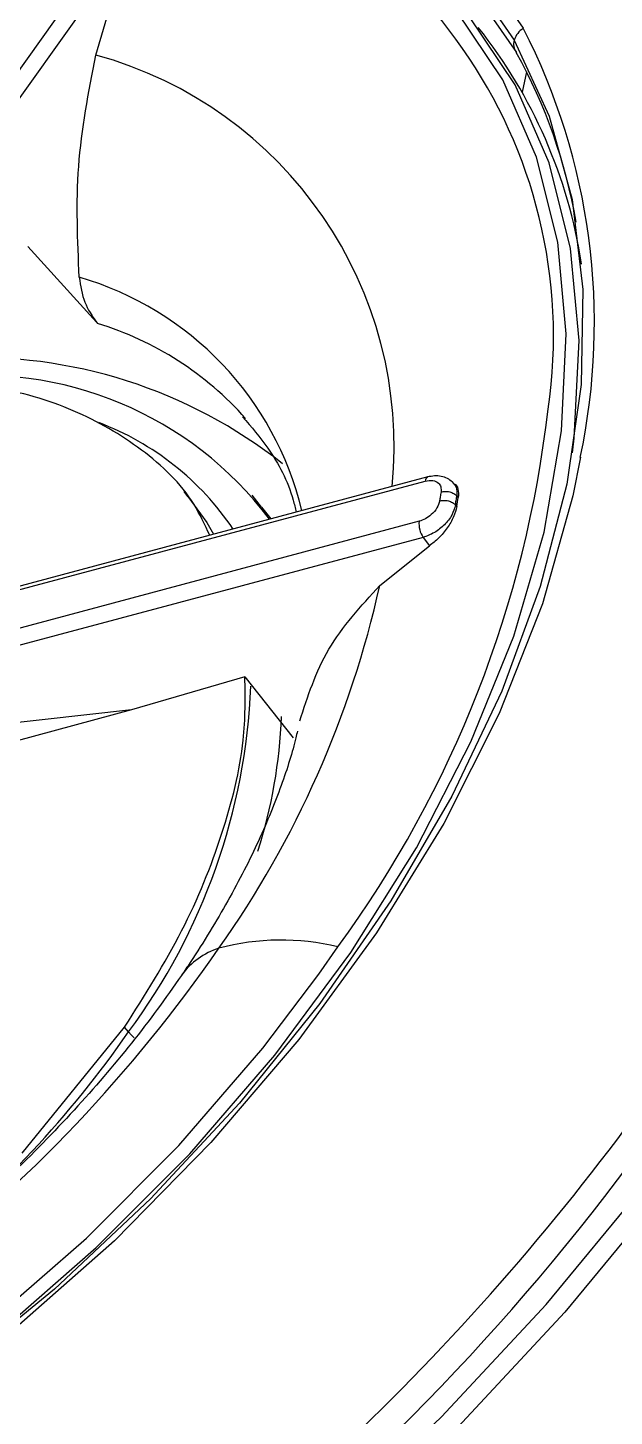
# Model space of a CAD drawing. Extents: x 400 to 501, y 484 to 634.
# Drawn here: x 481.092 to 481.664, y 521.238 to 522.594 of the extents above; entities that cross this region are included whole.
import ezdxf

# ---------------------------------------------------------------- set-up
doc = ezdxf.new("R2010")
doc.units = 0
doc.header["$MEASUREMENT"] = 0
doc.layers.add('DIM', color=3, linetype='Continuous')
doc.layers.add('GEOMETRY', color=3, linetype='Continuous', lineweight=25)

# ---------------------------------------------------------------- blocks, each defined once
blk = doc.blocks.new('2026 GRANDEE')
at = {"layer": 'GEOMETRY', "ltscale": 16}
for p, q in [((30.7356, -74.1792), (30.3074, -74.7786)), ((30.7491, -74.1881), (30.3209, -74.7876)), ((30.7331, -74.2729), (30.7558, -74.1959)), ((31.1497, -74.309), (31.1539, -74.2891)), ((30.6668, -74.4597), (30.734, -74.5337)), ((30.734, -74.5337), (30.735, -74.5349)), ((30.3665, -74.873), (31.0549, -74.6889)), ((31.0574, -74.6847), (30.3691, -74.8688)), ((30.8232, -74.7038), (30.8193, -74.699)), ((30.8951, -74.7142), (30.8857, -74.7027)), ((31.0857, -74.7033), (31.0871, -74.7048)), ((31.0857, -74.7136), (31.0864, -74.7092)), ((31.0864, -74.7092), (31.0871, -74.7048)), ((30.8951, -74.7142), (30.904, -74.7258)), ((31.0857, -74.7136), (31.0843, -74.7121)), ((31.0489, -74.7281), (30.3605, -74.9122)), ((31.0528, -74.7438), (30.3645, -74.9279)), ((31.0528, -74.7438), (31.0589, -74.7519)), ((31.0104, -74.7908), (31.0589, -74.7519)), ((30.8786, -74.8799), (30.768, -74.9121)), ((30.8786, -74.8799), (30.9258, -74.9395)), ((30.768, -74.9121), (30.4308, -74.9502)), ((30.768, -74.9121), (30.4331, -75.0032)), ((30.9509, -75.1703), (30.9695, -75.1436)), ((30.6612, -75.3449), (30.7613, -75.222)), ((30.7651, -75.2267), (30.7613, -75.222))]:
    blk.add_line(p, q, dxfattribs=at)
at = {"layer": 'GEOMETRY', "ltscale": 16, "flags": 128}
for points in [[(31.2872, -75.3841), (31.1911, -75.5004), (31.0867, -75.6125), (30.9748, -75.7194), (30.8564, -75.8201), (30.7326, -75.9138)], [(30.4563, -74.0018), (30.4889, -73.9968), (30.5989, -73.9874), (30.7035, -73.99), (30.8014, -74.0046), (30.8913, -74.0311), (30.9721, -74.0691), (31.0428, -74.1181), (31.1026, -74.1776), (31.1506, -74.2466)], [(29.5564, -74.5095), (29.6504, -74.4213), (29.7505, -74.3393), (29.8555, -74.2645), (29.9643, -74.1976), (30.0755, -74.1396), (30.1878, -74.0911), (30.2999, -74.0527), (30.4105, -74.0248), (30.5183, -74.0077), (30.6221, -74.0016), (30.7205, -74.0067), (30.8125, -74.0228), (30.897, -74.0498), (30.9731, -74.0874), (31.0397, -74.135), (31.0961, -74.1922), (31.1417, -74.2583)], [(30.6442, -74.0151), (30.7043, -74.018), (30.8005, -74.0324), (30.8889, -74.0585), (30.9684, -74.0958), (31.0379, -74.144), (31.0966, -74.2024), (31.1438, -74.2704)], [(30.423, -75.672), (30.5313, -75.6014), (30.6353, -75.5229), (30.7335, -75.4372), (30.8249, -75.3457), (30.9081, -75.2492), (30.9823, -75.1492), (31.0463, -75.0469), (31.0995, -74.9435), (31.1412, -74.8403), (31.1708, -74.7387), (31.188, -74.6399), (31.1925, -74.5452), (31.1843, -74.4557), (31.1636, -74.3726), (31.1305, -74.2969), (31.0854, -74.2296), (31.029, -74.1715), (30.962, -74.1233), (30.8852, -74.0857), (30.7995, -74.0592)], [(31.1987, -74.6613), (31.2004, -74.6469), (31.205, -74.5517), (31.1967, -74.4617), (31.1759, -74.3781), (31.1426, -74.302), (31.0973, -74.2344), (31.0406, -74.176), (30.9732, -74.1276), (30.896, -74.0898), (30.8098, -74.0631)], [(31.1417, -74.2583), (31.1759, -74.3325), (31.1983, -74.4139), (31.2087, -74.5016), (31.207, -74.5945), (31.1931, -74.6917), (31.1672, -74.7918), (31.1297, -74.8938), (31.0809, -74.9964), (31.0214, -75.0985), (30.952, -75.1989), (30.8735, -75.2963), (30.7867, -75.3896), (30.6927, -75.4778), (30.5926, -75.5598), (30.4875, -75.6347)], [(30.724, -75.8975), (30.8453, -75.8057), (30.9611, -75.7071), (31.0706, -75.6025), (31.1728, -75.4928), (31.2668, -75.3789), (31.3519, -75.2619), (31.4272, -75.1426), (31.4922, -75.0221), (31.5464, -74.9014), (31.5891, -74.7817), (31.6202, -74.6638), (31.6392, -74.5488), (31.6461, -74.4381)], [(31.2063, -74.6656), (31.1988, -74.7031), (31.1692, -74.8085), (31.1271, -74.9157), (31.0729, -75.0232), (31.0074, -75.1298), (30.9313, -75.2341), (30.8456, -75.3347), (30.7514, -75.4305), (30.6499, -75.5202), (30.6184, -75.5455)], [(30.8232, -74.7038), (30.8415, -74.7293), (30.8482, -74.7407)], [(29.6362, -75.8638), (29.6626, -75.8669), (29.7613, -75.8705), (29.8654, -75.8626), (29.9734, -75.8434), (30.0839, -75.813), (30.1957, -75.772), (30.3073, -75.7207), (30.4173, -75.6598), (30.5243, -75.5902), (30.6269, -75.5126), (30.724, -75.428), (30.8141, -75.3376), (30.8964, -75.2424), (30.9509, -75.1703)], [(30.7651, -75.2267), (30.7678, -75.2296), (30.7706, -75.2324)]]:
    blk.add_lwpolyline(points, dxfattribs=at)
at = {"layer": 'GEOMETRY', "ltscale": 16}
for centre, radius, start, end in [((30.6892, -74.5478), 0.4908, 351.703, 78.2609), ((30.7229, -74.5507), 0.4901, 8.6562, 38.4639), ((31.1623, -74.2648), 0.0216, 122.8564, 162.4892), ((30.5887, -74.5346), 0.6313, 348.0201, 27.1354), ((31.1542, -74.2623), 0.0131, 162.2123, 217.9403), ((30.6286, -74.6546), 0.3958, 354.2733, 74.6922), ((30.6897, -74.5235), 0.5198, 9.706, 29.1351), ((30.6297, -74.7907), 0.3133, 13.4812, 73.8215), ((30.6427, -74.8375), 0.3163, 41.5514, 73.0354), ((30.6171, -75.0493), 0.4811, 51.6536, 92.9697), ((30.6213, -74.9376), 0.3521, 36.9098, 97.7208), ((30.081, -74.4936), 1.1009, 323.8093, 353.478), ((30.6386, -74.8896), 0.2757, 33.9492, 69.2972), ((31.0593, -74.6888), 0.00446, 115.5617, 181.499), ((31.0727, -74.7305), 0.024, 174.2006, 213.7959), ((30.0531, -74.5781), 0.9807, 324.6906, 347.4706), ((29.4206, -73.9887), 2.2871, 304.342, 337.1931), ((30.2764, -74.8638), 0.6087, 323.4058, 357.6311), ((30.4226, -74.8999), 0.4923, 342.2413, 357.8341), ((29.4006, -73.9686), 2.6223, 304.5608, 334.989), ((30.9139, -75.368), 0.2311, 76.0649, 105.1906), ((29.6674, -74.3246), 1.442, 307.741, 325.3276), ((29.3162, -73.8803), 2.4116, 307.0295, 328.3599), ((30.8755, -75.2138), 0.0724, 107.8281, 143.9224), ((29.9267, -74.6457), 1.02, 308.4602, 325.2811)]:
    blk.add_arc(centre, radius, start, end, dxfattribs=at)
for points, knots in [([(31.0095, -76.458), (31.102, -76.3834), (31.287, -76.2341), (31.5395, -75.984), (31.7686, -75.7193), (31.969, -75.441), (32.1373, -75.1534), (32.2541, -74.8936), (32.3303, -74.6659), (32.3765, -74.4712), (32.4022, -74.2792), (32.4062, -74.092), (32.3876, -73.9115), (32.3455, -73.7402), (32.2796, -73.5803), (32.1901, -73.4344), (32.0777, -73.3049), (31.9439, -73.1937), (31.7904, -73.1027), (31.6199, -73.0328), (31.4347, -72.985), (31.2388, -72.9575), (31.0997, -72.9571), (31.0307, -72.9569)], [0, 0, 0, 0, 0.057509, 0.115057, 0.172867, 0.231174, 0.290208, 0.350176, 0.390792, 0.431966, 0.473733, 0.516107, 0.559084, 0.602631, 0.64668, 0.691126, 0.735821, 0.780589, 0.825263, 0.869681, 0.913684, 0.95715, 1, 1, 1, 1]), ([(32.2875, -74.1733), (32.2909, -74.2177), (32.2975, -74.3023), (32.2901, -74.4288), (32.2755, -74.5396), (32.2579, -74.6298), (32.2319, -74.7369), (32.1924, -74.8656), (32.1397, -75.0006), (32.0854, -75.1205), (32.0264, -75.2375), (31.9428, -75.384), (31.8289, -75.5587), (31.6789, -75.7586), (31.5117, -75.951), (31.3355, -76.1289), (31.168, -76.282), (31.0472, -76.377), (30.9888, -76.423)], [0, 0, 0, 0, 0.069111, 0.131975, 0.183376, 0.223535, 0.253546, 0.321867, 0.387091, 0.423023, 0.471072, 0.531253, 0.603368, 0.687268, 0.782918, 0.853301, 0.929064, 1, 1, 1, 1]), ([(30.717, -74.4898), (30.7154, -74.4537), (30.7123, -74.3816), (30.7262, -74.3091), (30.7331, -74.2729)], [0, 0, 0, 0, 0.4999987, 1, 1, 1, 1]), ([(30.717, -74.4898), (30.7184, -74.4983), (30.721, -74.5153), (30.7296, -74.5276), (30.734, -74.5337)], [0, 0, 0, 0, 0.499954, 1, 1, 1, 1]), ([(30.8445, -74.7417), (30.8397, -74.7315), (30.8243, -74.6985), (30.7798, -74.6563), (30.7133, -74.6177), (30.6427, -74.5962), (30.5917, -74.5948), (30.5714, -74.5943)], [0, 0, 0, 0, 0.10925, 0.352507, 0.595764, 0.839021, 1, 1, 1, 1]), ([(30.8765, -74.626), (30.885, -74.636), (30.9054, -74.6599), (30.9223, -74.6914), (30.9279, -74.7152), (30.9288, -74.7191)], [0, 0, 0, 0, 0.3760446, 0.896397, 1, 1, 1, 1]), ([(31.0549, -74.6889), (31.0574, -74.6885), (31.0625, -74.6877), (31.0677, -74.6902), (31.0704, -74.6943), (31.0703, -74.6977), (31.0703, -74.6994)], [0, 0, 0, 0, 0.278395, 0.557716, 0.778792, 1, 1, 1, 1]), ([(31.0814, -74.6897), (31.0798, -74.6885), (31.0767, -74.686), (31.0706, -74.684), (31.0639, -74.6834), (31.0594, -74.6844), (31.0571, -74.6848)], [0, 0, 0, 0, 0.254002, 0.506139, 0.754894, 1, 1, 1, 1]), ([(31.081, -74.6896), (31.0825, -74.6911), (31.086, -74.6946), (31.0858, -74.7002), (31.0857, -74.7033)], [0, 0, 0, 0, 0.453823, 1, 1, 1, 1]), ([(31.0824, -74.6915), (31.0826, -74.6915), (31.085, -74.6918), (31.0873, -74.6962), (31.0872, -74.7019), (31.0871, -74.7048)], [0, 0, 0, 0, 0.0395486, 0.5234823, 1, 1, 1, 1]), ([(31.0689, -74.7081), (31.0682, -74.7104), (31.0668, -74.7151), (31.0614, -74.7213), (31.0551, -74.7259), (31.0509, -74.7273), (31.0489, -74.7281)], [0, 0, 0, 0, 0.2786778, 0.5579722, 0.7789013, 1, 1, 1, 1]), ([(31.0703, -74.6994), (31.07, -74.701), (31.0696, -74.7039), (31.0691, -74.7068), (31.0689, -74.7081)], [0, 0, 0, 0, 0.560002, 1, 1, 1, 1]), ([(31.0689, -74.7081), (31.0702, -74.7079), (31.0729, -74.7074), (31.0775, -74.708), (31.0816, -74.7096), (31.0835, -74.7113), (31.0843, -74.7121)], [0, 0, 0, 0, 0.241096, 0.5000004, 0.7589046, 1, 1, 1, 1]), ([(31.0703, -74.6994), (31.0716, -74.6991), (31.0743, -74.6986), (31.0788, -74.6992), (31.083, -74.7008), (31.0848, -74.7025), (31.0857, -74.7033)], [0, 0, 0, 0, 0.241095, 0.499999, 0.758904, 1, 1, 1, 1]), ([(31.0843, -74.7121), (31.0845, -74.7113), (31.0847, -74.7098), (31.0849, -74.7083), (31.085, -74.7077)], [0, 0, 0, 0, 0.56, 1, 1, 1, 1]), ([(31.085, -74.7077), (31.0852, -74.7069), (31.0854, -74.7054), (31.0856, -74.7039), (31.0857, -74.7033)], [0, 0, 0, 0, 0.56, 1, 1, 1, 1]), ([(31.0843, -74.7121), (31.0834, -74.7154), (31.0816, -74.722), (31.074, -74.7317), (31.0639, -74.7397), (31.0565, -74.7425), (31.0528, -74.7438)], [0, 0, 0, 0, 0.250189, 0.49996, 0.749751, 1, 1, 1, 1]), ([(31.0857, -74.7136), (31.0849, -74.717), (31.0831, -74.7237), (31.0766, -74.7348), (31.068, -74.745), (31.062, -74.7496), (31.0589, -74.7519)], [0, 0, 0, 0, 0.241639, 0.487791, 0.7398, 1, 1, 1, 1]), ([(30.9324, -74.923), (30.9401, -74.899), (30.9555, -74.8511), (30.9921, -74.8109), (31.0104, -74.7908)], [0, 0, 0, 0, 0.499999, 1, 1, 1, 1]), ([(30.7613, -75.222), (30.7811, -75.1908), (30.8205, -75.1282), (30.8584, -75.0333), (30.8796, -74.9491), (30.8791, -74.9005), (30.8788, -74.8802)], [0, 0, 0, 0, 0.269057, 0.5381141, 0.8071711, 1, 1, 1, 1]), ([(30.93, -74.9329), (30.9295, -74.9351), (30.9261, -74.9506), (30.9152, -74.9854), (30.8935, -75.0391), (30.8636, -75.0977), (30.8363, -75.1427), (30.8197, -75.1672), (30.8169, -75.1714)], [0, 0, 0, 0, 0.036736, 0.265408, 0.49523, 0.727647, 0.953276, 1, 1, 1, 1]), ([(30.8169, -75.1714), (30.8091, -75.1825), (30.786, -75.2154), (30.7418, -75.2708), (30.6823, -75.3357), (30.6164, -75.399), (30.5685, -75.4378), (30.5443, -75.4573)], [0, 0, 0, 0, 0.110861, 0.32994, 0.551003, 0.773907, 1, 1, 1, 1])]:
    blk.add_open_spline(points, degree=3, knots=knots, dxfattribs=at)

msp = doc.modelspace()

# ---------------------------------------------------------------- block references
at = {"layer": 'DIM'}
msp.add_blockref('2026 GRANDEE', (450.4248, 596.8403), dxfattribs=at)

doc.saveas('drawing.dxf')
